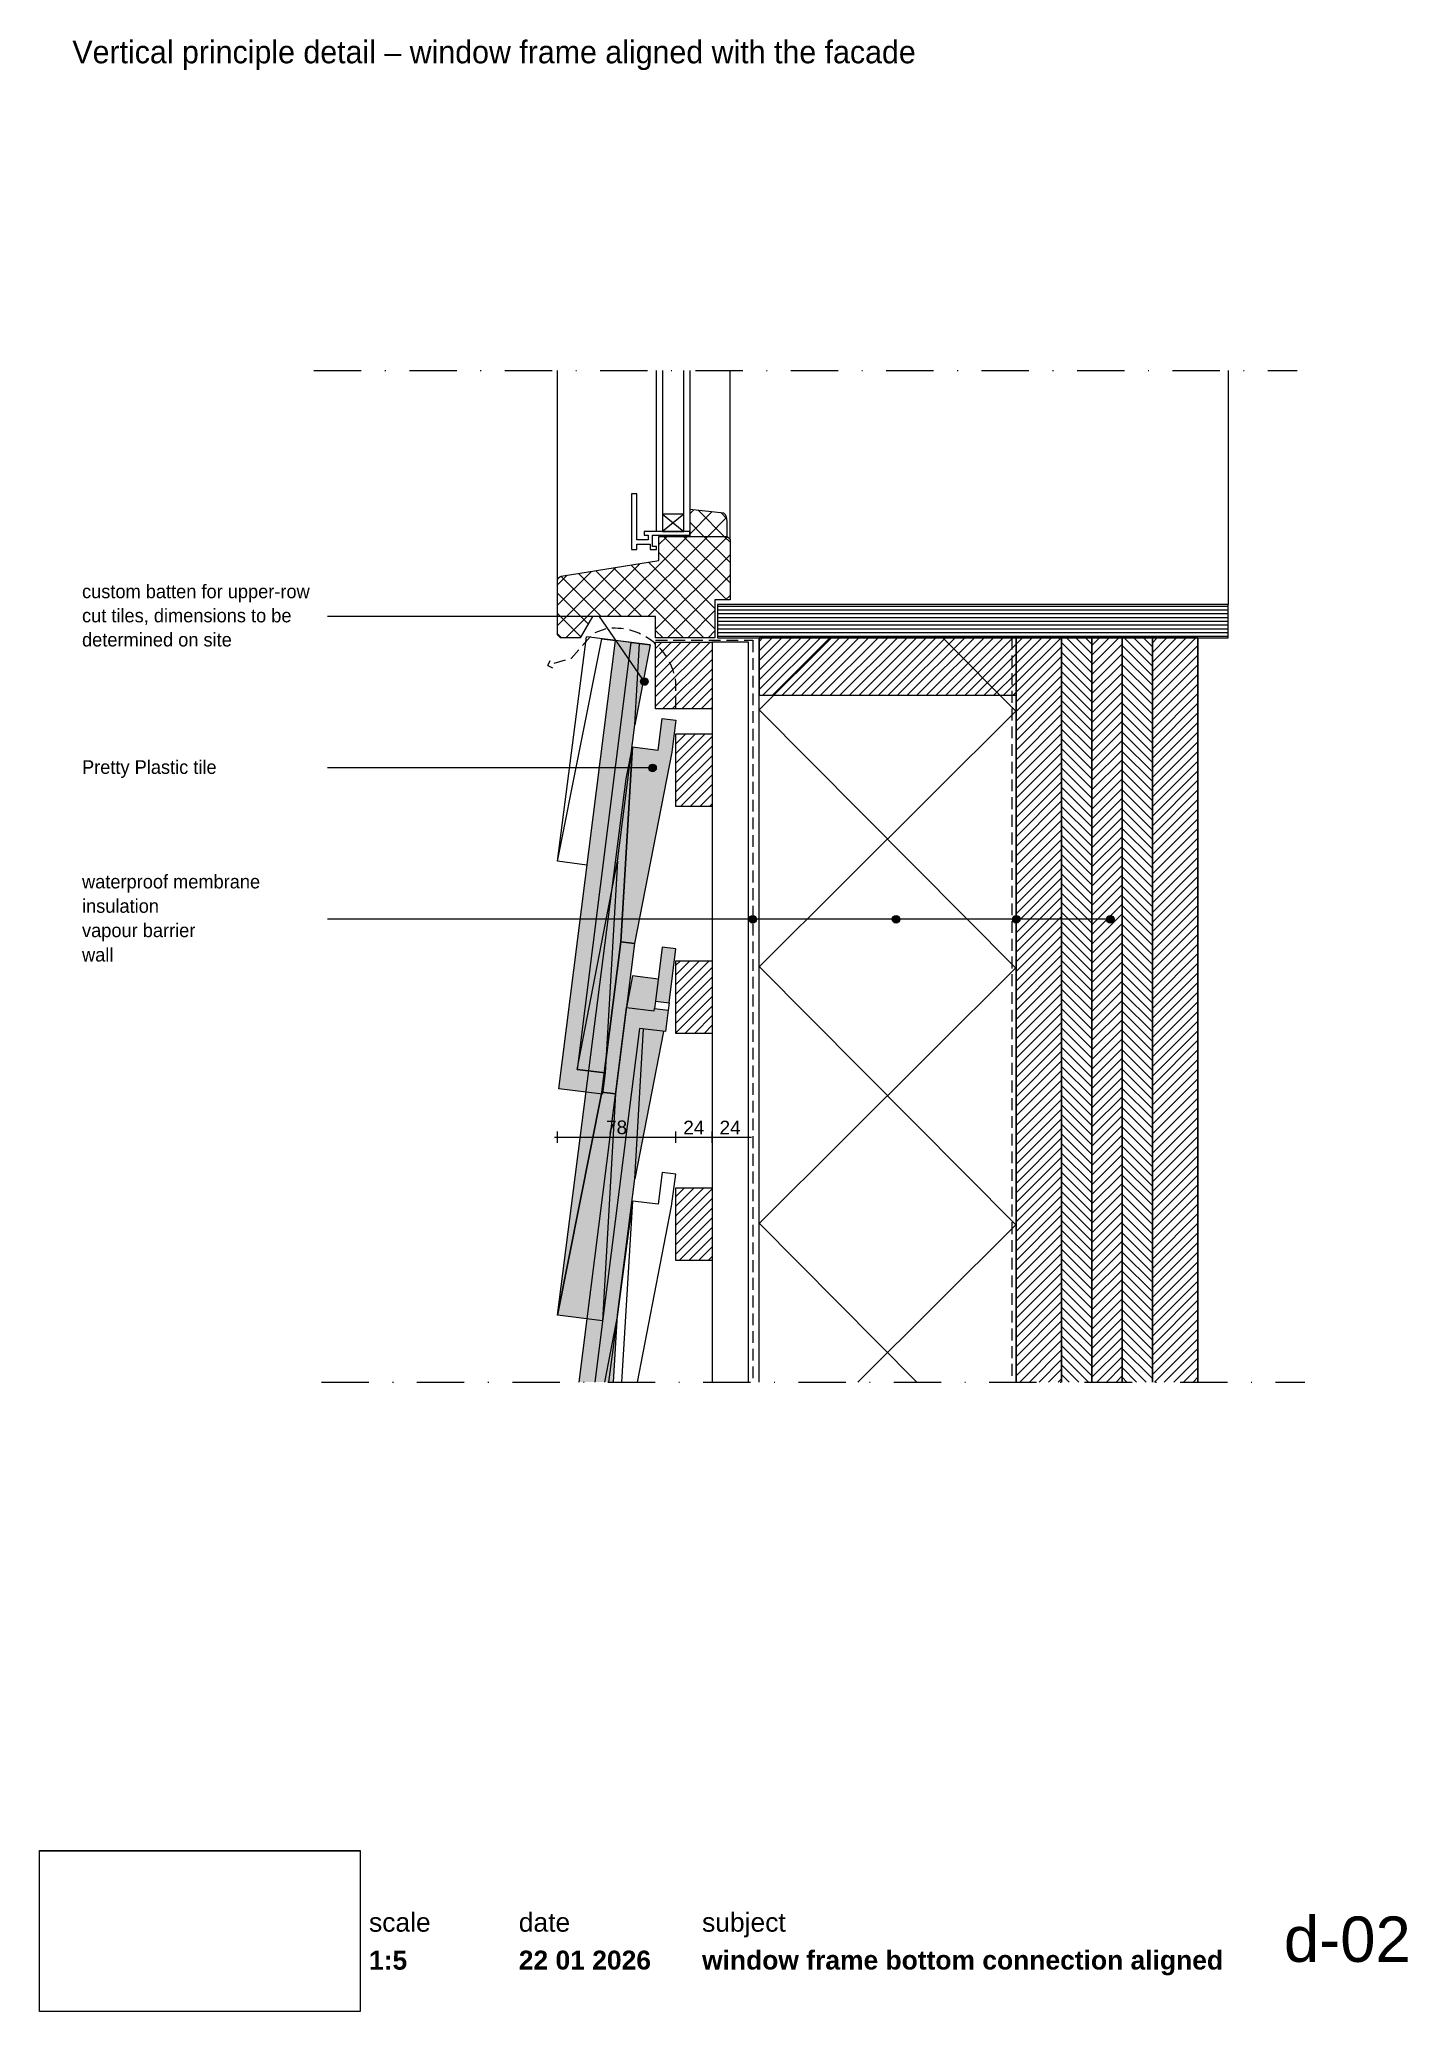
# Paper-space layout 'd-02 window frame bottom connection aligned' of a CAD drawing. Header units: millimetres. Extents: x 14 to 195, y 11 to 272.
import ezdxf
from ezdxf.xclip import XClip

# ---------------------------------------------------------------- set-up
doc = ezdxf.new("R2010")
doc.units = ezdxf.units.MM
doc.header["$MEASUREMENT"] = 0
doc.header["$XCLIPFRAME"] = 0
for name, pattern in [('B0302', [12.51, 6.26, -3.125, 0, -3.125]), ('B0701', [2.3412, 1.56, -0.7812]), ('Wipeout_Contour', [1000, 0, -1000])]:
    doc.linetypes.add(name, pattern=pattern)
for name, color, linetype in [('#01', 7, 'Continuous'), ('00 tegels', 7, 'Continuous'), ('Dim - 1_50_100', 7, 'Continuous'), ('Info - 1_50_100', 7, 'Continuous'), ('Info - 1_5_10', 7, 'Continuous'), ('Info - Nederlands', 7, 'Continuous')]:
    doc.layers.add(name, color=color, linetype=linetype)
doc.styles.add('GENERATED_STYLE_1', font='HelveticaNeue.ttc')
doc.styles.add('GENERATED_STYLE_2', font='HelveticaNeue.ttc')
doc.styles.add('GENERATED_STYLE_3', font='Helvetica.ttc')
doc.styles.add('GENERATED_STYLE_4', font='')
doc.styles.get('GENERATED_STYLE_4').set_extended_font_data('Work Sans')
picture_1 = doc.add_image_def('image1.png', size_in_pixel=(317, 159))
pattern_1 = [(45, (-1018.6692, 23.1025), (-1.343503, 1.343503), []), (135, (-1018.6692, 23.1025), (1.343503, 1.343503), [])]
pattern_2 = [(45, (-1018.6692, 23.1025), (-0.6363961, 0.6363961), [])]
pattern_3 = [(315, (-1018.6692, 23.1025), (0.6363961, 0.6363961), [])]

# ---------------------------------------------------------------- blocks, each defined once
blk = doc.blocks.new('Drawing_1_1', base_point=(-200, 60))
at = {"color": 2, "linetype": 'Continuous', "lineweight": 0}
for s, insert, char_height, attachment_point, style in [('\\A1;{\\pql;\\fHelvetica Neue|b0|i0|c0|p0;\\W1.000000;date}', (77.08, 24.14), 2.5, 1, 'GENERATED_STYLE_1'), ('\\A1;{\\pql;\\fHelvetica Neue|b0|i0|c0|p0;\\W1.000000;subject}', (101.31, 24.14), 2.5, 1, 'GENERATED_STYLE_1'), ('\\A1;{\\pqr;\\fHelvetica Neue|b0|i0|c0|p0;\\W1.000000;d-02}', (195, 23.65), 6, 3, 'GENERATED_STYLE_1'), ('\\A1;{\\pql;\\fHelvetica Neue|b1|i0|c0|p0;\\W1.000000;1:5}', (57.28, 19.12), 2.5, 1, 'GENERATED_STYLE_2'), ('\\A1;{\\pql;\\fHelvetica Neue|b1|i0|c0|p0;\\W1.000000;22 01 2026}', (77.08, 19.14), 2.5, 1, 'GENERATED_STYLE_2'), ('\\A1;{\\pql;\\fHelvetica Neue|b1|i0|c0|p0;\\W1.000000;window frame bottom connection aligned}', (101.31, 19.14), 2.5, 1, 'GENERATED_STYLE_2')]:
    blk.add_mtext(s, dxfattribs=dict(at, insert=insert, char_height=char_height, attachment_point=attachment_point, style=style))
at = {"color": 254, "linetype": 'Wipeout_Contour', "lineweight": 0, "ltscale": 174.062972}
blk.add_wipeout([(13.71, 11.09), (56.11, 11.09), (56.11, 32.35), (13.71, 32.35)], dxfattribs=at)
at = {"color": 2, "linetype": 'Continuous', "lineweight": 0, "insert": (57.28, 24.14), "char_height": 2.5, "attachment_point": 1, "style": 'GENERATED_STYLE_1'}
blk.add_mtext('\\A1;{\\pql;\\fHelvetica Neue|b0|i0|c0|p0;\\W1.000000;scale}', dxfattribs=at)
at = {"color": 9, "lineweight": 0}
image = blk.add_image(picture_1, insert=(13.71, 11.09), size_in_units=(42.4, 21.27), dxfattribs=at)
image.set_boundary_path([(-0.5, -0.5), (316.5, 158.5)])
blk = doc.blocks.new('Drawing_2_1', base_point=(-1018.67, 23.1))
at = {"layer": '#01', "linetype": 'Continuous', "lineweight": 0, "true_color": 0x000000}
for points in [[(93.17, 186.89), (93.2, 186.69), (93.31, 186.53), (93.47, 186.42), (93.67, 186.39), (93.86, 186.42), (94.02, 186.53), (94.13, 186.69), (94.17, 186.89), (94.13, 187.08), (94.02, 187.24), (93.86, 187.35), (93.67, 187.39), (93.47, 187.35), (93.31, 187.24), (93.2, 187.08)], [(94.26, 175.47), (94.29, 175.28), (94.4, 175.11), (94.57, 175), (94.76, 174.97), (94.95, 175), (95.11, 175.11), (95.22, 175.28), (95.26, 175.47), (95.22, 175.66), (95.11, 175.82), (94.95, 175.93), (94.76, 175.97), (94.57, 175.93), (94.4, 175.82), (94.29, 175.66)], [(107.51, 155.47), (107.55, 155.28), (107.66, 155.11), (107.82, 155), (108.01, 154.97), (108.2, 155), (108.36, 155.11), (108.47, 155.28), (108.51, 155.47), (108.47, 155.66), (108.36, 155.82), (108.2, 155.93), (108.01, 155.97), (107.82, 155.93), (107.66, 155.82), (107.55, 155.66)], [(126.45, 155.47), (126.48, 155.28), (126.59, 155.11), (126.75, 155), (126.95, 154.97), (127.14, 155), (127.3, 155.11), (127.41, 155.28), (127.45, 155.47), (127.41, 155.66), (127.3, 155.82), (127.14, 155.93), (126.95, 155.97), (126.75, 155.93), (126.59, 155.82), (126.48, 155.66)], [(142.34, 155.47), (142.38, 155.28), (142.48, 155.11), (142.65, 155), (142.84, 154.97), (143.03, 155), (143.19, 155.11), (143.3, 155.28), (143.34, 155.47), (143.3, 155.66), (143.19, 155.82), (143.03, 155.93), (142.84, 155.97), (142.65, 155.93), (142.48, 155.82), (142.38, 155.66)], [(142.34, 155.47), (142.38, 155.28), (142.48, 155.11), (142.65, 155), (142.84, 154.97), (143.03, 155), (143.19, 155.11), (143.3, 155.28), (143.34, 155.47), (143.3, 155.66), (143.19, 155.82), (143.03, 155.93), (142.84, 155.97), (142.65, 155.93), (142.48, 155.82), (142.38, 155.66)], [(154.78, 155.47), (154.82, 155.28), (154.92, 155.11), (155.09, 155), (155.28, 154.97), (155.47, 155), (155.63, 155.11), (155.74, 155.28), (155.78, 155.47), (155.74, 155.66), (155.63, 155.82), (155.47, 155.93), (155.28, 155.97), (155.09, 155.93), (154.92, 155.82), (154.82, 155.66)]]:
    blk.add_hatch(color=18, dxfattribs=at).paths.add_polyline_path(points)
at = {"layer": '00 tegels', "linetype": 'Continuous', "lineweight": 0, "true_color": 0xe4e7e8}
for points in [[(89.85, 192.31), (82.38, 133.07), (88.14, 132.34), (88.49, 135.15), (84.79, 135.62), (91.9, 192.05)], [(97.84, 151.55), (96.05, 151.78), (95.15, 144.65), (96.94, 144.43)], [(91.3, 143.82), (85.06, 94.3), (87.14, 94.3), (93.04, 141.04), (96.47, 140.61), (96.82, 143.43), (95.03, 143.66), (94.99, 143.36)]]:
    blk.add_hatch(color=254, dxfattribs=at).paths.add_polyline_path(points)
at = {"layer": '00 tegels', "linetype": 'Continuous', "lineweight": 0, "true_color": 0xffffff}
for points in [[(88.49, 135.15), (90.14, 163.16), (92.53, 181.76), (94.46, 191.73), (91.9, 192.05), (84.79, 135.62)], [(88.14, 102.38), (89.88, 132.4), (92.39, 152.24), (97.31, 177.55), (97.85, 181.79), (96.05, 182.02), (95.52, 177.81), (92.13, 178.24), (91.29, 174.02), (82.21, 103.13)]]:
    blk.add_hatch(color=7, dxfattribs=at).paths.add_polyline_path(points)
at = {"layer": 'Info - 1_50_100', "linetype": 'Continuous', "lineweight": 0, "true_color": 0x000000}
h = blk.add_hatch(dxfattribs=at)
h.set_pattern_fill('325_Houtachtig_plaatmate_E0', color=18, style=0, pattern_type=2)
h.set_pattern_definition([(0, (240.19144, 194.87177), (0, 0.5), [])])
h.paths.add_polyline_path([(170.84, 192.67), (170.84, 197.07), (103.35, 197.07), (103.35, 192.67)])
h = blk.add_hatch(dxfattribs=at)
h.set_pattern_fill('415_Isolatie_ruit_0001', color=18, style=0, pattern_type=2)
h.set_pattern_definition([(314.848, (108.837, 81.306), (16.9703, 16.8807), []), (224.848, (108.837, 81.306), (-16.9703, 17.0605), [])])
h.paths.add_polyline_path([(142.84, 192.67), (108.84, 192.67), (108.84, 94.3), (142.84, 94.3)])
h = blk.add_hatch(dxfattribs=at)
h.set_pattern_fill('310_Naaldhout__01__0001', color=18, style=0, pattern_type=2)
h.set_pattern_definition(pattern_2)
h.paths.add_polyline_path([(108.84, 192.67), (108.84, 185.07), (142.84, 185.07), (142.84, 192.67)])
h = blk.add_hatch(dxfattribs=at)
h.set_pattern_fill('310_Naaldhout__01__0001', color=18, style=0, pattern_type=2)
h.set_pattern_definition(pattern_2)
h.paths.add_polyline_path([(148.84, 192.67), (142.84, 192.67), (142.84, 94.3), (148.84, 94.3)])
h = blk.add_hatch(dxfattribs=at)
h.set_pattern_fill('310_Naaldhout__02__0001', color=18, style=0, pattern_type=2)
h.set_pattern_definition(pattern_3)
h.paths.add_polyline_path([(152.84, 192.67), (148.84, 192.67), (148.84, 94.3), (152.84, 94.3)])
h = blk.add_hatch(dxfattribs=at)
h.set_pattern_fill('310_Naaldhout__01__0001', color=18, style=0, pattern_type=2)
h.set_pattern_definition(pattern_2)
h.paths.add_polyline_path([(156.84, 192.67), (152.84, 192.67), (152.84, 94.3), (156.84, 94.3)])
h = blk.add_hatch(dxfattribs=at)
h.set_pattern_fill('310_Naaldhout__02__0001', color=18, style=0, pattern_type=2)
h.set_pattern_definition(pattern_3)
h.paths.add_polyline_path([(160.84, 192.67), (156.84, 192.67), (156.84, 94.3), (160.84, 94.3)])
h = blk.add_hatch(dxfattribs=at)
h.set_pattern_fill('310_Naaldhout__01__0001', color=18, style=0, pattern_type=2)
h.set_pattern_definition(pattern_2)
h.paths.add_polyline_path([(166.84, 192.67), (160.84, 192.67), (160.84, 94.3), (166.84, 94.3)])
at = {"layer": 'Info - 1_5_10', "linetype": 'Continuous', "lineweight": 0, "true_color": 0x99a3a6}
h = blk.add_hatch(dxfattribs=at)
h.set_pattern_fill('305_Loofhout__02__0001', color=253, style=0, pattern_type=2)
h.set_pattern_definition(pattern_1)
h.paths.add_polyline_path([(99.69, 206.07), (104.61, 206.07), (104.61, 208.05, 0.246914), (104.18, 209.14), (99.69, 209.61)])
h = blk.add_hatch(dxfattribs=at)
h.set_pattern_fill('305_Loofhout__02__0001', color=253, style=0, pattern_type=2)
h.set_pattern_definition(pattern_1)
h.paths.add_polyline_path([(82.21, 200.22), (82.21, 193.07), (82.61, 192.67), (85.21, 192.67), (86.81, 195.47), (95.17, 195.47), (95.17, 192.67), (103.01, 192.67), (103.01, 197.67), (105.01, 197.67), (105.01, 205.67), (104.61, 206.07), (95.61, 206.07), (95.61, 202.87), (82.69, 200.81, 0.340988)])
h = blk.add_hatch(dxfattribs=at)
h.set_pattern_fill('310_Naaldhout__01__0001', color=253, style=0, pattern_type=2)
h.set_pattern_definition(pattern_2)
h.paths.add_polyline_path([(95.17, 192.09), (95.17, 183.27), (102.64, 183.27), (102.64, 192.09)])
h = blk.add_hatch(dxfattribs=at)
h.set_pattern_fill('310_Naaldhout__01__0001', color=253, style=0, pattern_type=2)
h.set_pattern_definition(pattern_2)
h.paths.add_polyline_path([(97.84, 179.98), (97.84, 170.38), (102.64, 170.38), (102.64, 179.98)])
h = blk.add_hatch(dxfattribs=at)
h.set_pattern_fill('310_Naaldhout__01__0001', color=253, style=0, pattern_type=2)
h.set_pattern_definition(pattern_2)
h.paths.add_polyline_path([(97.84, 149.98), (97.84, 140.38), (102.64, 140.38), (102.64, 149.98)])
at = {"layer": 'Info - 1_5_10', "linetype": 'Continuous', "lineweight": 0, "true_color": 0xe9ebeb}
for points in [[(92.11, 147.99), (91.3, 143.82), (94.99, 143.36), (95.52, 147.56)], [(92.79, 141.07), (87.07, 94.3), (89.62, 94.3), (90.14, 103.16), (92.41, 121.17), (96.2, 140.64)]]:
    blk.add_hatch(color=254, dxfattribs=at).paths.add_polyline_path(points)
at = {"layer": 'Info - 1_5_10', "linetype": 'Continuous', "lineweight": 0, "true_color": 0x99a3a6}
h = blk.add_hatch(dxfattribs=at)
h.set_pattern_fill('310_Naaldhout__01__0001', color=253, style=0, pattern_type=2)
h.set_pattern_definition(pattern_2)
h.paths.add_polyline_path([(97.84, 119.98), (97.84, 110.38), (102.64, 110.38), (102.64, 119.98)])
at = {"layer": '#01', "color": 9, "linetype": 'Continuous', "lineweight": 0, "true_color": 0xbbc1c4}
for p, q in [((82.21, 200.22), (82.21, 228.02)), ((170.84, 228.02), (170.84, 197.07))]:
    blk.add_line(p, q, dxfattribs=at)
at = {"layer": '#01', "color": 9, "linetype": 'Continuous', "lineweight": 0}
for p, q in [((96.09, 208.99), (98.89, 206.73)), ((98.89, 208.99), (96.09, 206.73)), ((94.26, 175.47), (51.8, 175.47)), ((142.34, 155.47), (51.8, 155.47)), ((142.34, 155.47), (51.8, 155.47)), ((107.51, 155.47), (51.8, 155.47)), ((154.78, 155.47), (64.24, 155.47)), ((126.45, 155.47), (68.62, 155.47)), ((95.15, 144.65), (95.03, 143.66)), ((96.94, 144.43), (96.82, 143.43))]:
    blk.add_line(p, q, dxfattribs=at)
at = {"layer": '#01', "color": 253, "linetype": 'Continuous', "lineweight": 0, "true_color": 0x99a3a6}
for p, q in [((96.02, 122.01), (95.49, 117.8)), ((97.82, 121.78), (96.02, 122.01)), ((97.29, 117.54), (97.82, 121.78)), ((92.11, 118.22), (88.94, 94.3)), ((92.11, 118.22), (90.67, 94.3)), ((95.49, 117.8), (92.11, 118.22)), ((92.76, 94.3), (97.29, 117.54))]:
    blk.add_line(p, q, dxfattribs=at)
at = {"layer": '#01', "color": 9, "linetype": 'Continuous', "lineweight": 0, "true_color": 0xbbc1c4, "flags": 128}
for points in [[(105.01, 205.67), (105.01, 228.02)], [(86.09, 162.63), (82.21, 163.13), (86.01, 192.79)], [(82.21, 163.13), (88.07, 192.53), (89.85, 192.31), (89.88, 192.3)], [(94.46, 191.73), (86.01, 192.79)]]:
    blk.add_lwpolyline(points, dxfattribs=at)
at = {"layer": '#01', "color": 9, "linetype": 'Continuous', "lineweight": 0, "flags": 128}
blk.add_lwpolyline([(93.38, 187.3), (87.74, 195.47), (51.8, 195.47)], dxfattribs=at)
at = {"layer": '#01', "color": 2, "linetype": 'B0701', "lineweight": 0, "flags": 128}
blk.add_lwpolyline([(142.24, 192.67), (142.24, 94.3)], dxfattribs=at)
at = {"layer": '#01', "color": 4, "linetype": 'Continuous', "lineweight": 0, "flags": 128}
blk.add_lwpolyline([(166.84, 94.3), (166.84, 192.67), (142.84, 192.67), (142.84, 94.3)], dxfattribs=at)
at = {"layer": '#01', "color": 1, "linetype": 'Continuous', "lineweight": 0}
for centre in [(93.67, 186.89), (94.76, 175.47), (108.01, 155.47), (126.95, 155.47), (142.84, 155.47), (142.84, 155.47), (155.28, 155.47)]:
    blk.add_circle(centre, 0.5, dxfattribs=at)
at = {"layer": '00 tegels', "color": 2, "linetype": 'Continuous', "lineweight": 0}
for p, q in [((82.38, 133.07), (89.85, 192.31)), ((91.9, 192.05), (84.79, 135.62)), ((91.9, 192.05), (89.85, 192.31)), ((84.79, 135.62), (88.49, 135.15)), ((88.14, 132.34), (82.38, 133.07)), ((88.49, 135.15), (88.14, 132.34))]:
    blk.add_line(p, q, dxfattribs=at)
at = {"layer": '00 tegels', "color": 9, "linetype": 'Continuous', "lineweight": 0}
for p, q in [((92.01, 192.04), (94.46, 191.73)), ((92.41, 181.17), (93.04, 191.91)), ((94.46, 191.73), (92.41, 181.17)), ((90.14, 163.16), (92.41, 181.17)), ((84.79, 135.62), (90.14, 163.16)), ((90.14, 163.16), (88.49, 135.15)), ((88.49, 135.15), (84.79, 135.62))]:
    blk.add_line(p, q, dxfattribs=at)
at = {"layer": '00 tegels', "color": 253, "linetype": 'Continuous', "lineweight": 0, "true_color": 0x99a3a6}
for p, q in [((95.52, 177.81), (96.05, 182.02)), ((96.05, 182.02), (97.85, 181.79)), ((97.85, 181.79), (97.31, 177.55)), ((90.59, 152.47), (92.13, 178.24)), ((92.13, 178.24), (90.59, 152.47)), ((91.29, 174.02), (92.13, 178.24)), ((92.13, 178.24), (95.52, 177.81)), ((97.31, 177.55), (92.39, 152.24)), ((82.21, 103.13), (91.29, 174.02)), ((88.08, 132.63), (90.59, 152.47)), ((90.59, 152.47), (88.08, 132.63)), ((92.39, 152.24), (89.88, 132.4)), ((92.39, 152.24), (90.59, 152.47)), ((90.59, 152.47), (92.39, 152.24)), ((82.21, 103.13), (88.08, 132.63)), ((88.08, 132.63), (82.21, 103.13)), ((89.88, 132.4), (88.08, 132.63)), ((88.08, 132.63), (89.88, 132.4)), ((89.88, 132.4), (88.14, 102.38)), ((88.14, 102.38), (82.21, 103.13))]:
    blk.add_line(p, q, dxfattribs=at)
at = {"layer": '00 tegels', "color": 2, "linetype": 'Continuous', "lineweight": 0, "flags": 128}
blk.add_lwpolyline([(97.84, 151.55), (96.05, 151.78), (95.15, 144.65), (96.94, 144.43)], close=True, dxfattribs=at)
at = {"layer": '00 tegels', "color": 9, "linetype": 'Continuous', "lineweight": 0, "flags": 128}
for points in [[(95.52, 147.56), (92.11, 147.99), (91.3, 143.82)], [(96.2, 140.64), (92.41, 121.17), (93.58, 140.97)], [(90.14, 103.16), (92.41, 121.17)], [(89.62, 94.3), (90.14, 103.16), (88.42, 94.3)]]:
    blk.add_lwpolyline(points, dxfattribs=at)
at = {"layer": '00 tegels', "color": 2, "linetype": 'Continuous', "lineweight": 0, "flags": 128}
blk.add_lwpolyline([(85.06, 94.3), (91.3, 143.82), (94.99, 143.36), (95.03, 143.66), (96.82, 143.43), (96.47, 140.61), (93.04, 141.04), (87.14, 94.3)], dxfattribs=at)
at = {"layer": 'Dim - 1_50_100', "color": 1, "linetype": 'Continuous', "lineweight": 0}
for p, q in [((81.81, 126.68), (82.21, 126.68)), ((82.21, 125.93), (82.21, 127.43)), ((82.21, 126.68), (97.84, 126.68)), ((97.84, 125.93), (97.84, 127.43)), ((97.84, 126.68), (102.64, 126.68)), ((102.64, 125.93), (102.64, 127.43)), ((102.64, 126.68), (107.44, 126.68)), ((107.44, 125.93), (107.44, 127.43)), ((107.44, 126.68), (107.84, 126.68))]:
    blk.add_line(p, q, dxfattribs=at)
at = {"layer": 'Info - 1_50_100', "color": 2, "linetype": 'B0701', "lineweight": 0}
for p, q in [((95.17, 192.34), (108.01, 192.34)), ((108.01, 192.34), (108.01, 94.3))]:
    blk.add_line(p, q, dxfattribs=at)
at = {"layer": 'Info - 1_50_100', "color": 9, "linetype": 'Continuous', "lineweight": 0}
for q in [(81.25, 189.65), (81.53, 188.69)]:
    blk.add_line((80.91, 189.03), q, dxfattribs=at)
at = {"layer": 'Info - 1_50_100', "color": 9, "linetype": 'Continuous', "lineweight": 0, "flags": 128}
blk.add_lwpolyline([(170.84, 192.67), (170.84, 197.07), (103.35, 197.07), (103.35, 192.67)], close=True, dxfattribs=at)
at = {"layer": 'Info - 1_50_100', "color": 9, "linetype": 'B0701', "lineweight": 0, "flags": 128}
blk.add_lwpolyline([(97.84, 183.33), (97.84, 186.82, 0.414214), (88.62, 193.86), (86.9, 193.23), (84.01, 189.94), (80.91, 189.03)], format="xyb", dxfattribs=at)
at = {"layer": 'Info - 1_50_100', "color": 9, "linetype": 'Continuous', "lineweight": 0, "flags": 128}
for points in [[(107.44, 94.3), (107.44, 192.09), (102.64, 192.09), (102.64, 94.3)], [(142.84, 94.3), (142.84, 192.67), (148.84, 192.67), (148.84, 94.3)], [(148.84, 94.3), (148.84, 192.67), (152.84, 192.67), (152.84, 94.3)], [(152.84, 94.3), (152.84, 192.67), (156.84, 192.67), (156.84, 94.3)], [(156.84, 94.3), (156.84, 192.67), (160.84, 192.67), (160.84, 94.3)], [(160.84, 94.3), (160.84, 192.67), (166.84, 192.67), (166.84, 94.3)]]:
    blk.add_lwpolyline(points, dxfattribs=at)
at = {"layer": 'Info - 1_50_100', "color": 1, "linetype": 'Continuous', "lineweight": 0, "flags": 128}
blk.add_lwpolyline([(108.84, 94.3), (108.84, 192.67), (142.84, 192.67), (142.84, 94.3)], dxfattribs=at)
at = {"layer": 'Info - 1_50_100', "color": 2, "linetype": 'Continuous', "lineweight": 0, "flags": 128}
blk.add_lwpolyline([(108.84, 192.67), (108.84, 185.07), (142.84, 185.07), (142.84, 192.67)], close=True, dxfattribs=at)
at = {"layer": 'Info - 1_5_10', "color": 9, "linetype": 'Continuous', "lineweight": 0, "flags": 128}
for points in [[(96.09, 228.02), (96.09, 206.73), (95.29, 206.73), (95.29, 228.02)], [(99.69, 228.02), (99.69, 206.73), (98.89, 206.73), (98.89, 228.02)]]:
    blk.add_lwpolyline(points, dxfattribs=at)
blk.add_lwpolyline([(95.29, 204.33), (95.29, 204.75), (94.77, 204.75), (94.77, 206.24), (99.69, 206.24), (99.69, 206.73), (93.66, 206.73), (93.66, 206.24), (94.19, 206.24), (94.19, 205.61), (92.67, 205.61), (92.67, 211.71), (92, 211.71), (92, 204.33), (92.67, 204.33), (92.67, 205.05), (94.43, 205.05), (94.43, 204.33)], close=True, dxfattribs=at)
at = {"layer": 'Info - 1_5_10', "color": 1, "linetype": 'Continuous', "lineweight": 0, "flags": 128}
for points in [[(96.09, 206.73), (98.89, 206.73), (98.89, 208.99), (96.09, 208.99)], [(95.17, 192.09), (102.64, 192.09), (102.64, 183.27), (95.17, 183.27)], [(97.84, 179.98), (102.64, 179.98), (102.64, 170.38), (97.84, 170.38)], [(97.84, 149.98), (102.64, 149.98), (102.64, 140.38), (97.84, 140.38)], [(97.84, 119.98), (102.64, 119.98), (102.64, 110.38), (97.84, 110.38)]]:
    blk.add_lwpolyline(points, close=True, dxfattribs=at)
at = {"layer": 'Info - 1_5_10', "color": 2, "linetype": 'Continuous', "lineweight": 0, "flags": 128}
for points in [[(99.69, 206.07), (104.61, 206.07), (104.61, 208.05, 0.246914), (104.18, 209.14), (99.69, 209.61)], [(82.21, 200.22, -0.340988), (82.69, 200.81), (95.61, 202.87), (95.61, 206.07), (104.61, 206.07), (105.01, 205.67), (105.01, 197.67), (103.01, 197.67), (103.01, 192.67), (95.17, 192.67), (95.17, 195.47), (86.81, 195.47), (85.21, 192.67), (82.61, 192.67), (82.21, 193.07)]]:
    blk.add_lwpolyline(points, format="xyb", close=True, dxfattribs=at)
at = {"layer": 'Dim - 1_50_100', "color": 2, "linetype": 'Continuous', "lineweight": 0, "char_height": 1.8, "width": 2.8266, "attachment_point": 7, "style": 'GENERATED_STYLE_3'}
for s, insert in [('\\A1;{\\pql;\\fHelvetica|b0|i0|c0|p0;\\W1.000000;78}', (88.61, 127.04)), ('\\A1;{\\pql;\\fHelvetica|b0|i0|c0|p0;\\W1.000000;24}', (98.82, 127.04)), ('\\A1;{\\pql;\\fHelvetica|b0|i0|c0|p0;\\W1.000000;24}', (103.62, 127.04))]:
    blk.add_mtext(s, dxfattribs=dict(at, insert=insert))
at = {"layer": 'Info - Nederlands', "color": 2, "linetype": 'Continuous', "lineweight": 0, "insert": (19.34, 195.6), "char_height": 1.8, "width": 30.8877, "attachment_point": 4, "line_spacing_factor": 1.063357, "style": 'GENERATED_STYLE_4'}
blk.add_mtext('\\A1;{\\pql;\\fWork Sans|b0|i0|c0|p0;\\W1.000000;custom batten for upper-row cut tiles, dimensions to be determined on site}', dxfattribs=at)
at = {"layer": 'Info - Nederlands', "color": 2, "linetype": 'Continuous', "lineweight": 0, "insert": (19.34, 175.31), "char_height": 1.8, "attachment_point": 4, "style": 'GENERATED_STYLE_4'}
blk.add_mtext('\\A1;{\\pql;\\fWork Sans|b0|i0|c0|p0;\\W1.000000;Pretty Plastic tile }', dxfattribs=at)
at = {"layer": 'Info - Nederlands', "color": 2, "linetype": 'Continuous', "lineweight": 0, "insert": (19.34, 155.6), "char_height": 1.8, "attachment_point": 4, "line_spacing_factor": 1.07353, "style": 'GENERATED_STYLE_4'}
blk.add_mtext('\\A1;{\\pql;\\fWork Sans|b0|i0|c0|p0;\\W1.000000;waterproof membrane\\P\\pql;\\fWork Sans|b0|i0|c0|p0;\\W1.000000;insulation\\P\\pql;\\fWork Sans|b0|i0|c0|p0;\\W1.000000;vapour barrier\\P\\pql;\\fWork Sans|b0|i0|c0|p0;\\W1.000000;wall}', dxfattribs=at)

psp = doc.layouts.new('d-02 window frame bottom connection aligned')

# ---------------------------------------------------------------- linework, layer by layer
at = {"layer": '#01', "color": 3, "linetype": 'B0302', "lineweight": 0}
for p, q in [((50, 228.02), (180, 228.02)), ((51.01, 94.3), (181.01, 94.3))]:
    psp.add_line(p, q, dxfattribs=at)

# ---------------------------------------------------------------- block references
at = {"color": 4, "linetype": 'Continuous', "lineweight": 0}
ref = psp.add_blockref('Drawing_2_1', (-1018.67, 23.1), dxfattribs=at)
XClip(ref).set_block_clipping_path([(10, 94.2964502716), (200, 228.0214961829)])
ref = psp.add_blockref('Drawing_1_1', (-200, 60), dxfattribs=at)
XClip(ref).set_block_clipping_path([(-287.3178906032, -75.7273941135), (502.7286062445, 56.3449743075)])

# ---------------------------------------------------------------- texts
at = {"layer": 'Info - 1_5_10', "color": 2, "linetype": 'Continuous', "lineweight": 0, "insert": (18.06, 267.7), "char_height": 3, "attachment_point": 7, "style": 'GENERATED_STYLE_4'}
psp.add_mtext('\\A1;{\\pql;\\fWork Sans|b0|i0|c0|p0;\\W1.000000;Vertical principle detail – window frame aligned with the facade}', dxfattribs=at)

doc.saveas('drawing.dxf')
